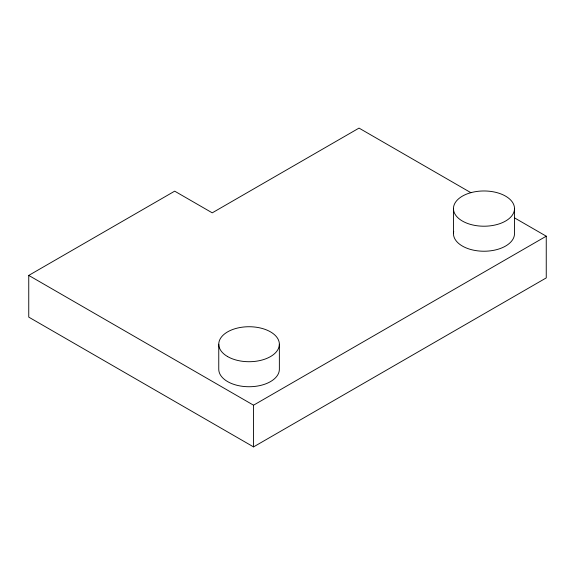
<?xml version="1.0" encoding="UTF-8"?>
<svg xmlns="http://www.w3.org/2000/svg" width="575" height="575" viewBox="0 0 575 575"><rect width="100%" height="100%" fill="white"/><g stroke="black" fill="none" stroke-linecap="round" stroke-linejoin="round"><path stroke-width="0.86" d="M514.395 217.81L546.25 236.196L546.25 277.905L253.539 446.897L28.75 317.12L28.75 275.411L174.685 191.159L212.247 212.843L359.023 128.103L470.896 192.69M28.75 275.411L253.539 405.195L546.25 236.196M514.51 208.588A30.525 17.624 0 0 1 468.726 223.855A30.525 17.624 0 0 1 468.726 193.329A30.525 17.624 0 0 1 514.51 208.588L514.51 233.615A30.525 17.624 0 0 1 481.987 251.196A30.525 17.624 0 0 1 453.718 231.315M453.459 208.588L453.459 233.615M279.364 344.224L279.364 369.243A30.302 17.494 0 0 1 249.061 386.738A30.302 17.494 0 0 1 218.759 369.243L218.759 344.224M253.539 405.195L253.539 446.897M227.635 356.593A30.302 17.494 0 0 0 278.329 348.752A30.302 17.494 0 0 0 241.22 327.326A30.302 17.494 0 0 0 227.635 356.593"/></g></svg>
